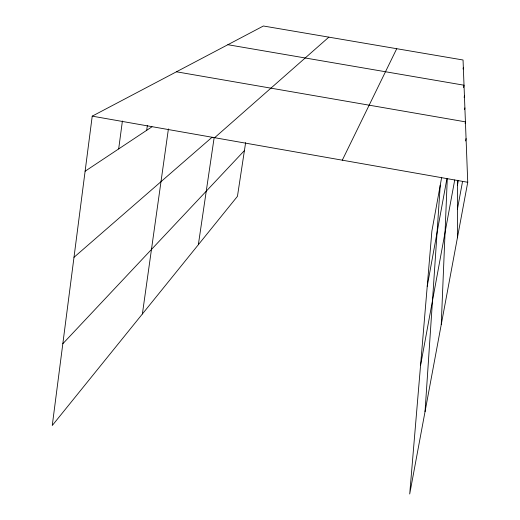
<?xml version="1.0" encoding="UTF-8"?>
<svg xmlns="http://www.w3.org/2000/svg" width="520" height="520" viewBox="0 0 520 520"><rect width="100%" height="100%" fill="white"/><g stroke="black" fill="none" stroke-linecap="round" stroke-linejoin="round"><path stroke-width="0.78" d="M457.399 237.816L457.476 180.258M441.246 324.584L447.285 178.444M425.035 411.658L440.251 185.153M441.688 177.281L431.886 231.082L409.708 494L467.74 182.273L463.047 59.995L263.393 26L92.228 116.142L52.26 425.503L237.452 196.326L245.629 142.623M118.677 148.928L122.408 121.01M146.698 130.312L147.355 125.535M142.389 313.969L168.415 128.921M198.347 244.712L214.169 137.534M463.047 69.056L463.34 67.477M427.232 286.24L446.947 178.49M463.587 87.562L464.016 85.209L227.864 44.714M464.132 97.416L464.425 95.817M464.601 109.492L464.887 107.919M420.543 365.521L454.714 179.978M465.127 123.442L465.419 121.849L176.449 71.793M457.47 185.114L458.341 180.381M465.628 140.953L466.063 138.587M457.438 209.053L462.572 181.363M342.303 160.186L396.734 48.705M62.829 343.733L244.413 150.592M214.643 137.703L328.855 37.148M73.99 257.309L212.128 137.209M85.117 171.223L151.97 126.809M92.228 116.142L467.74 182.273"/></g></svg>
